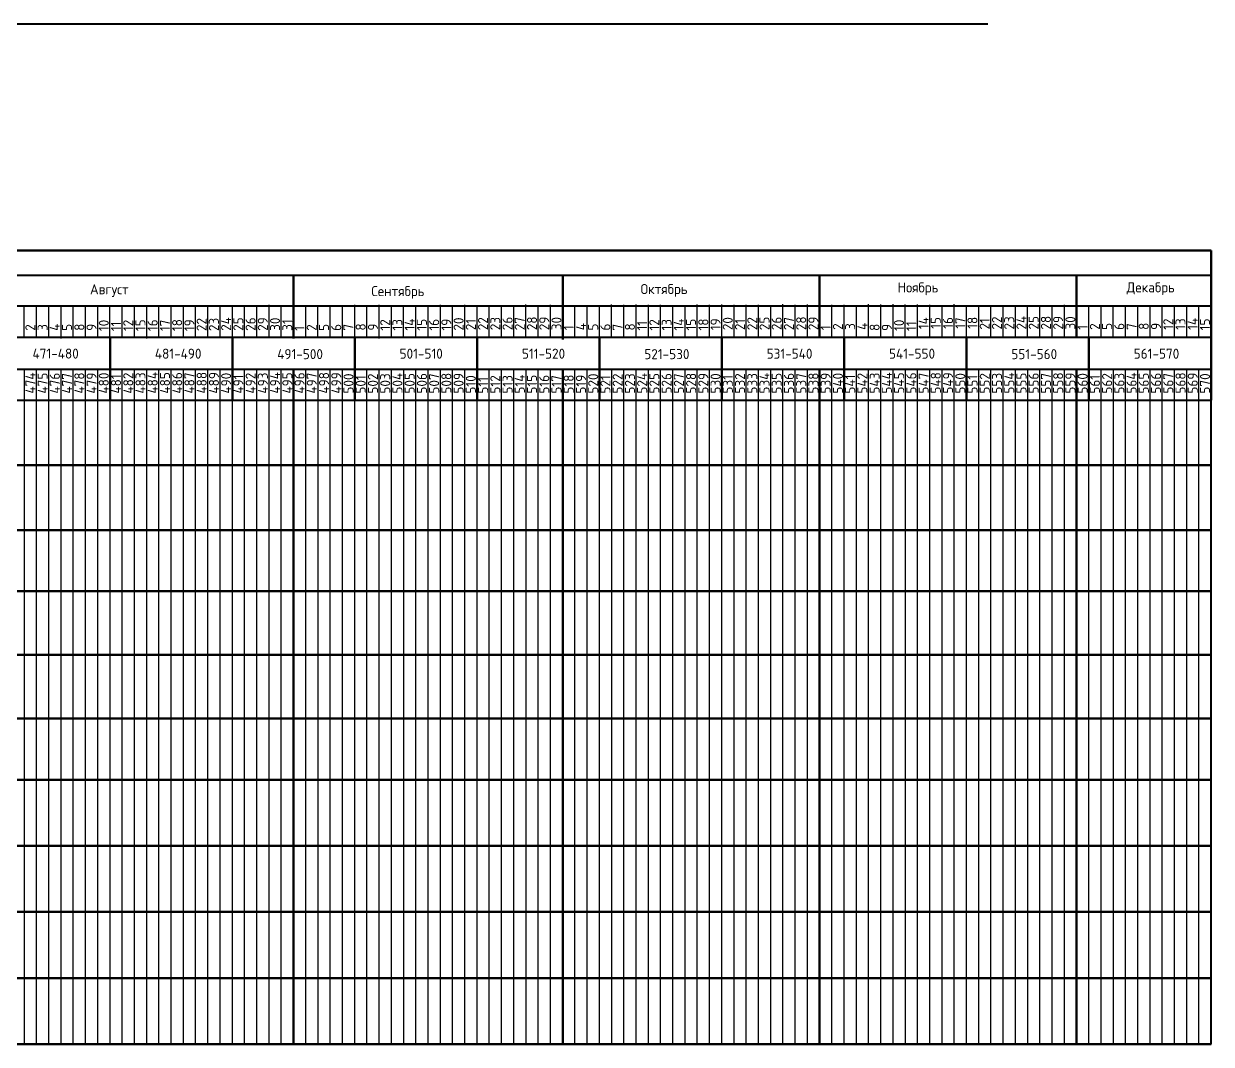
# Model space of a CAD drawing. Header units: millimetres. Extents: x -782 to 10910, y 3841 to 13237.
# Drawn here: x 4723.7 to 4849.8, y 12475.2 to 12583.6 of the extents above; entities that cross this region are included whole.
import ezdxf

# ---------------------------------------------------------------- set-up
doc = ezdxf.new("R2010")
doc.units = ezdxf.units.MM
doc.layers.add('A0-08', color=101, linetype='Continuous')
doc.styles.add('GOST-2.304_Type-B', font='GOST_Common.ttf')

msp = doc.modelspace()

# ---------------------------------------------------------------- linework, layer by layer
at = {"color": 0, "lineweight": 40, "ltscale": 0.01}
msp.add_line((4090.01365, 12583.626615), (4826.080675, 12583.626615), dxfattribs=at)
at = {"lineweight": 50}
for p, q in [((4849.816436, 12543.627942), (4849.816436, 12559.52533)), ((4752.313233, 12550.191785), (4752.315042, 12556.904249)), ((4780.914791, 12550.06922), (4780.914791, 12556.750702)), ((4808.21355, 12550.236191), (4808.21355, 12556.917672)), ((4835.513352, 12550.229772), (4835.513352, 12556.911254)), ((4732.816436, 12543.582095), (4732.816436, 12550.215075)), ((4745.816436, 12543.589788), (4745.816436, 12550.222767)), ((4758.816436, 12543.589788), (4758.816436, 12550.222767)), ((4771.816436, 12543.612866), (4771.816436, 12550.245845)), ((4784.816436, 12543.582095), (4784.816436, 12550.215075)), ((4797.816436, 12543.589788), (4797.816436, 12550.222767)), ((4810.816436, 12543.589788), (4810.816436, 12550.222767)), ((4823.816436, 12543.612866), (4823.816436, 12550.245845)), ((4836.816436, 12543.582095), (4836.816436, 12550.215075)), ((4752.312264, 12546.91397), (4752.313546, 12475.181118)), ((4780.91198, 12546.91397), (4780.913261, 12475.181118)), ((4808.211791, 12546.954464), (4808.213072, 12475.221612)), ((4835.511604, 12547.001424), (4835.512886, 12475.268572)), ((4059.097907, 12536.718392), (4849.816436, 12536.721632)), ((4059.097875, 12529.816226), (4849.816436, 12529.816226)), ((4059.097907, 12523.325388), (4849.816436, 12523.325388)), ((4059.097907, 12516.560331), (4849.816436, 12516.560331)), ((4059.097907, 12509.795274), (4849.816436, 12509.798204)), ((4059.097907, 12509.795274), (4849.816436, 12509.798204)), ((4059.097907, 12503.293269), (4849.816436, 12503.293269)), ((4059.097907, 12496.26516), (4849.816436, 12496.268099)), ((4059.097907, 12496.26516), (4849.816436, 12496.268099)), ((4059.097907, 12489.237051), (4849.816436, 12489.237051)), ((4059.097907, 12489.237051), (4849.816436, 12489.237051)), ((4059.097907, 12482.208942), (4849.816436, 12482.211872)), ((4059.097907, 12482.208942), (4849.816436, 12482.211872)), ((4059.097907, 12482.208942), (4849.816436, 12482.208942)), ((4059.097665, 12475.180833), (4849.816436, 12475.183771)), ((4059.097665, 12475.180833), (4849.816436, 12475.183771)), ((4059.097665, 12475.180833), (4849.816436, 12475.183771)), ((4059.097665, 12475.180833), (4849.816436, 12475.183771))]:
    msp.add_line(p, q, dxfattribs=at)
at = {"lineweight": 25}
for p, q in [((4723.71336, 12550.340909), (4723.71336, 12553.665092)), ((4726.31336, 12550.340909), (4726.31336, 12553.665092)), ((4727.61336, 12550.340909), (4727.61336, 12553.665092)), ((4728.91336, 12550.310139), (4728.91336, 12553.634321)), ((4732.813296, 12550.358639), (4732.813296, 12553.682822)), ((4735.413296, 12550.358639), (4735.413296, 12553.682822)), ((4736.713296, 12550.358639), (4736.713296, 12553.682822)), ((4738.013296, 12550.327869), (4738.013296, 12553.652051)), ((4739.313296, 12550.297098), (4739.313296, 12553.62128)), ((4741.913233, 12550.376369), (4741.913233, 12553.700551)), ((4743.213233, 12550.345599), (4743.213233, 12553.669781)), ((4744.513233, 12550.376369), (4744.513233, 12553.700551)), ((4745.813233, 12550.376369), (4745.813233, 12553.700551)), ((4747.113233, 12550.345599), (4747.113233, 12553.669781)), ((4748.413233, 12550.314828), (4748.413233, 12553.63901)), ((4751.013171, 12550.376542), (4751.013171, 12553.700724)), ((4753.613171, 12550.376542), (4753.613171, 12553.700724)), ((4754.913171, 12550.376542), (4754.913171, 12553.700724)), ((4756.213171, 12550.345771), (4756.213171, 12553.669953)), ((4757.513171, 12550.315), (4757.513171, 12553.639183)), ((4760.113108, 12550.394272), (4760.113108, 12553.718454)), ((4762.713108, 12550.394272), (4762.713108, 12553.718454)), ((4764.013108, 12550.394272), (4764.013108, 12553.718454)), ((4765.313108, 12550.363501), (4765.313108, 12553.687683)), ((4766.613108, 12550.33273), (4766.613108, 12553.656913)), ((4769.213045, 12550.412002), (4769.213045, 12553.736184)), ((4771.813045, 12550.412002), (4771.813045, 12553.736184)), ((4773.113045, 12550.412002), (4773.113045, 12553.736184)), ((4773.113045, 12550.288958), (4773.113045, 12553.613141)), ((4774.413045, 12550.381231), (4774.413045, 12553.705413)), ((4775.713045, 12550.35046), (4775.713045, 12553.674643)), ((4775.713045, 12550.288958), (4775.713045, 12553.613141)), ((4777.013045, 12550.288958), (4777.013045, 12553.613141)), ((4778.312982, 12550.412174), (4778.312982, 12553.736356)), ((4780.912982, 12550.412174), (4780.912982, 12553.736356)), ((4782.212982, 12550.412174), (4782.212982, 12553.736356)), ((4782.212982, 12550.289131), (4782.212982, 12553.613313)), ((4783.512982, 12550.381404), (4783.512982, 12553.705586)), ((4784.812982, 12550.350633), (4784.812982, 12553.674815)), ((4784.812982, 12550.289131), (4784.812982, 12553.613313)), ((4786.112982, 12550.289131), (4786.112982, 12553.613313)), ((4787.412919, 12550.429904), (4787.412919, 12553.754086)), ((4790.012919, 12550.429904), (4790.012919, 12553.754086)), ((4791.312919, 12550.429904), (4791.312919, 12553.754086)), ((4791.312919, 12550.306861), (4791.312919, 12553.631043)), ((4792.612919, 12550.399134), (4792.612919, 12553.723316)), ((4793.912919, 12550.368363), (4793.912919, 12553.692545)), ((4793.912919, 12550.306861), (4793.912919, 12553.631043)), ((4795.212856, 12550.416863), (4795.212856, 12553.741046)), ((4795.212919, 12550.306861), (4795.212919, 12553.631043)), ((4796.512856, 12550.447634), (4796.512856, 12553.771816)), ((4797.812856, 12550.324591), (4797.812856, 12553.648773)), ((4799.112856, 12550.447634), (4799.112856, 12553.771816)), ((4800.412856, 12550.447634), (4800.412856, 12553.771816)), ((4800.412856, 12550.324591), (4800.412856, 12553.648773)), ((4801.712856, 12550.416863), (4801.712856, 12553.741046)), ((4801.712856, 12550.324591), (4801.712856, 12553.648773)), ((4803.012856, 12550.386093), (4803.012856, 12553.710275)), ((4803.012856, 12550.29382), (4803.012856, 12553.618002)), ((4805.612793, 12550.447807), (4805.612793, 12553.771989)), ((4806.912793, 12550.324763), (4806.912793, 12553.648946)), ((4808.212793, 12550.447807), (4808.212793, 12553.771989)), ((4809.512793, 12550.447807), (4809.512793, 12553.771989)), ((4809.512793, 12550.324763), (4809.512793, 12553.648946)), ((4810.812793, 12550.417036), (4810.812793, 12553.741218)), ((4810.812793, 12550.324763), (4810.812793, 12553.648946)), ((4812.112793, 12550.386265), (4812.112793, 12553.710448)), ((4812.112793, 12550.293993), (4812.112793, 12553.618175)), ((4814.71273, 12550.465537), (4814.71273, 12553.789719)), ((4816.01273, 12550.342493), (4816.01273, 12553.666676)), ((4817.31273, 12550.465537), (4817.31273, 12553.789719)), ((4818.61273, 12550.465537), (4818.61273, 12553.789719)), ((4818.61273, 12550.342493), (4818.61273, 12553.666676)), ((4819.91273, 12550.434766), (4819.91273, 12553.758948)), ((4819.91273, 12550.342493), (4819.91273, 12553.666676)), ((4821.21273, 12550.403995), (4821.21273, 12553.728178)), ((4821.21273, 12550.311723), (4821.21273, 12553.635905)), ((4823.81267, 12550.342807), (4823.81267, 12553.666989)), ((4825.112667, 12550.360223), (4825.112667, 12553.684405)), ((4826.41267, 12550.342807), (4826.41267, 12553.666989)), ((4827.712667, 12550.360223), (4827.712667, 12553.684405)), ((4827.71267, 12550.342807), (4827.71267, 12553.666989)), ((4829.012667, 12550.360223), (4829.012667, 12553.684405)), ((4829.01267, 12550.312036), (4829.01267, 12553.636219)), ((4830.312667, 12550.329453), (4830.312667, 12553.653635)), ((4831.612667, 12550.298682), (4831.612667, 12553.622864)), ((4832.912607, 12550.34298), (4832.912607, 12553.667162)), ((4834.212604, 12550.360396), (4834.212604, 12553.684578)), ((4835.512607, 12550.34298), (4835.512607, 12553.667162)), ((4836.812604, 12550.360396), (4836.812604, 12553.684578)), ((4836.812607, 12550.34298), (4836.812607, 12553.667162)), ((4838.112604, 12550.360396), (4838.112604, 12553.684578)), ((4838.112607, 12550.312209), (4838.112607, 12553.636391)), ((4839.412604, 12550.329625), (4839.412604, 12553.653807)), ((4839.412607, 12550.281438), (4839.412607, 12553.60562)), ((4840.712604, 12550.298854), (4840.712604, 12553.623037)), ((4842.012544, 12550.36071), (4842.012544, 12553.684892)), ((4843.312541, 12550.378126), (4843.312541, 12553.702308)), ((4844.612544, 12550.36071), (4844.612544, 12553.684892)), ((4845.912541, 12550.378126), (4845.912541, 12553.702308)), ((4845.912544, 12550.36071), (4845.912544, 12553.684892)), ((4847.212541, 12550.378126), (4847.212541, 12553.702308)), ((4847.212544, 12550.329939), (4847.212544, 12553.654121)), ((4848.512541, 12550.347355), (4848.512541, 12553.671537)), ((4848.512544, 12550.299168), (4848.512544, 12553.62335)), ((4723.713422, 12550.227629), (4723.713422, 12553.551811)), ((4725.013422, 12550.227629), (4725.013422, 12553.551811)), ((4726.313422, 12550.196858), (4726.313422, 12553.521041)), ((4727.613422, 12550.166088), (4727.613422, 12553.49027)), ((4730.21336, 12550.279368), (4730.21336, 12553.60355)), ((4730.21336, 12550.227801), (4730.21336, 12553.551984)), ((4732.81336, 12550.227801), (4732.81336, 12553.551984)), ((4734.11336, 12550.227801), (4734.11336, 12553.551984)), ((4735.41336, 12550.197031), (4735.41336, 12553.521213)), ((4736.71336, 12550.16626), (4736.71336, 12553.490442)), ((4739.313296, 12550.245531), (4739.313296, 12553.569714)), ((4741.913296, 12550.245531), (4741.913296, 12553.569714)), ((4743.213296, 12550.245531), (4743.213296, 12553.569714)), ((4744.513296, 12550.214761), (4744.513296, 12553.538943)), ((4745.813233, 12550.253326), (4745.813233, 12553.577508)), ((4748.413233, 12550.253326), (4748.413233, 12553.577508)), ((4749.713233, 12550.253326), (4749.713233, 12553.577508)), ((4751.013233, 12550.222555), (4751.013233, 12553.546738)), ((4752.313233, 12550.191785), (4752.313233, 12553.515967)), ((4754.913171, 12550.253498), (4754.913171, 12553.577681)), ((4757.513171, 12550.253498), (4757.513171, 12553.577681)), ((4758.813171, 12550.253498), (4758.813171, 12553.577681)), ((4760.113171, 12550.222728), (4760.113171, 12553.54691)), ((4761.413171, 12550.191957), (4761.413171, 12553.516139)), ((4764.013108, 12550.271228), (4764.013108, 12553.595411)), ((4766.613108, 12550.271228), (4766.613108, 12553.595411)), ((4767.913108, 12550.271228), (4767.913108, 12553.595411)), ((4769.213108, 12550.240458), (4769.213108, 12553.56464)), ((4770.513108, 12550.209687), (4770.513108, 12553.533869)), ((4778.313045, 12550.258188), (4778.313045, 12553.58237)), ((4779.613045, 12550.227417), (4779.613045, 12553.551599)), ((4787.412982, 12550.25836), (4787.412982, 12553.582542)), ((4788.712982, 12550.22759), (4788.712982, 12553.551772)), ((4796.512919, 12550.27609), (4796.512919, 12553.600272)), ((4804.312856, 12550.263049), (4804.312856, 12553.587232)), ((4813.412793, 12550.263222), (4813.412793, 12553.587404)), ((4822.51273, 12550.280952), (4822.51273, 12553.605134)), ((4830.31267, 12550.281266), (4830.31267, 12553.605448)), ((4723.716436, 12475.183295), (4723.716436, 12546.91397)), ((4723.716436, 12543.559017), (4723.716436, 12546.8832)), ((4723.716436, 12543.559017), (4723.716436, 12546.8832)), ((4725.016436, 12475.1833), (4725.016436, 12546.91397)), ((4725.016436, 12543.559017), (4725.016436, 12546.898585)), ((4726.316436, 12475.183305), (4726.316436, 12546.91397)), ((4726.316436, 12543.574403), (4726.316436, 12546.898585)), ((4726.316436, 12543.574403), (4726.316436, 12546.898585)), ((4727.616436, 12475.18331), (4727.616436, 12546.91397)), ((4727.616436, 12543.574403), (4727.616436, 12546.898585)), ((4727.616436, 12543.574403), (4727.616436, 12546.898585)), ((4728.916436, 12475.183315), (4728.916436, 12546.91397)), ((4728.916436, 12543.574403), (4728.916436, 12546.91397)), ((4730.216436, 12475.183319), (4730.216436, 12546.91397)), ((4730.216436, 12543.574403), (4730.216436, 12546.898585)), ((4730.216436, 12543.574403), (4730.216436, 12546.898585)), ((4731.516436, 12475.183324), (4731.516436, 12546.91397)), ((4731.516436, 12543.574403), (4731.516436, 12546.898585)), ((4731.516436, 12543.574403), (4731.516436, 12546.898585)), ((4732.816436, 12475.183329), (4732.816436, 12546.91397)), ((4732.816436, 12543.574403), (4732.816436, 12546.91397)), ((4734.116436, 12475.183334), (4734.116436, 12546.91397)), ((4734.116436, 12543.574403), (4734.116436, 12546.898585)), ((4734.116436, 12543.574403), (4734.116436, 12546.898585)), ((4735.416436, 12475.183339), (4735.416436, 12546.91397)), ((4735.416436, 12543.574403), (4735.416436, 12546.898585)), ((4735.416436, 12543.574403), (4735.416436, 12546.898585)), ((4736.716436, 12475.183344), (4736.716436, 12546.91397)), ((4736.716436, 12543.574403), (4736.716436, 12546.91397)), ((4738.016436, 12475.183348), (4738.016436, 12546.91397)), ((4738.016436, 12543.574403), (4738.016436, 12546.898585)), ((4738.016436, 12543.574403), (4738.016436, 12546.898585)), ((4739.316436, 12475.183353), (4739.316436, 12546.91397)), ((4739.316436, 12543.574403), (4739.316436, 12546.898585)), ((4739.316436, 12543.574403), (4739.316436, 12546.898585)), ((4740.616436, 12475.183358), (4740.616436, 12546.91397)), ((4740.616436, 12543.574403), (4740.616436, 12546.91397)), ((4741.916436, 12543.605173), (4741.916436, 12546.929356)), ((4741.916436, 12543.605173), (4741.916436, 12546.929356)), ((4741.916436, 12475.183363), (4741.916436, 12546.91397)), ((4743.216436, 12543.605173), (4743.216436, 12546.929356)), ((4743.216436, 12543.605173), (4743.216436, 12546.929356)), ((4743.216436, 12475.183368), (4743.216436, 12546.91397)), ((4744.516436, 12543.605173), (4744.516436, 12546.944741)), ((4744.516436, 12475.183372), (4744.516436, 12546.91397)), ((4745.816436, 12475.183377), (4745.816436, 12546.91397)), ((4745.816436, 12543.589788), (4745.816436, 12546.91397)), ((4745.816436, 12543.589788), (4745.816436, 12546.91397)), ((4747.116436, 12475.183382), (4747.116436, 12546.91397)), ((4747.116436, 12543.589788), (4747.116436, 12546.91397)), ((4747.116436, 12543.589788), (4747.116436, 12546.91397)), ((4748.416436, 12543.589788), (4748.416436, 12546.929356)), ((4748.416436, 12475.183387), (4748.416436, 12546.91397)), ((4749.716436, 12543.605173), (4749.716436, 12546.929356)), ((4749.716436, 12543.605173), (4749.716436, 12546.929356)), ((4749.716436, 12475.183392), (4749.716436, 12546.91397)), ((4751.016436, 12543.605173), (4751.016436, 12546.929356)), ((4751.016436, 12543.605173), (4751.016436, 12546.929356)), ((4751.016436, 12475.183397), (4751.016436, 12546.91397)), ((4752.316436, 12543.605173), (4752.316436, 12546.944741)), ((4752.316436, 12475.183401), (4752.316436, 12546.91397)), ((4753.616436, 12543.605173), (4753.616436, 12546.929356)), ((4753.616436, 12543.605173), (4753.616436, 12546.929356)), ((4753.616436, 12475.183406), (4753.616436, 12546.91397)), ((4754.916436, 12543.605173), (4754.916436, 12546.929356)), ((4754.916436, 12543.605173), (4754.916436, 12546.929356)), ((4754.916436, 12475.183411), (4754.916436, 12546.91397)), ((4756.216436, 12543.605173), (4756.216436, 12546.944741)), ((4756.216436, 12475.183416), (4756.216436, 12546.91397)), ((4757.516436, 12543.605173), (4757.516436, 12546.929356)), ((4757.516436, 12543.605173), (4757.516436, 12546.929356)), ((4757.516436, 12475.183421), (4757.516436, 12546.91397)), ((4758.816436, 12543.605173), (4758.816436, 12546.929356)), ((4758.816436, 12543.605173), (4758.816436, 12546.929356)), ((4758.816436, 12475.183425), (4758.816436, 12546.91397)), ((4760.116436, 12543.605173), (4760.116436, 12546.944741)), ((4760.116436, 12475.18343), (4760.116436, 12546.91397)), ((4761.416436, 12543.605173), (4761.416436, 12546.929356)), ((4761.416436, 12543.605173), (4761.416436, 12546.929356)), ((4761.416436, 12475.183435), (4761.416436, 12546.91397)), ((4762.716436, 12543.605173), (4762.716436, 12546.929356)), ((4762.716436, 12543.605173), (4762.716436, 12546.929356)), ((4762.716436, 12475.18344), (4762.716436, 12546.91397)), ((4764.016436, 12543.605173), (4764.016436, 12546.944741)), ((4764.016436, 12475.183445), (4764.016436, 12546.91397)), ((4765.316436, 12475.18345), (4765.316436, 12546.91397)), ((4765.316436, 12543.589788), (4765.316436, 12546.91397)), ((4765.316436, 12543.589788), (4765.316436, 12546.91397)), ((4766.616436, 12475.183454), (4766.616436, 12546.91397)), ((4766.616436, 12543.589788), (4766.616436, 12546.91397)), ((4766.616436, 12543.589788), (4766.616436, 12546.91397)), ((4767.916436, 12543.589788), (4767.916436, 12546.929356)), ((4767.916436, 12475.183459), (4767.916436, 12546.91397)), ((4769.216436, 12475.183464), (4769.216436, 12546.91397)), ((4769.216436, 12543.574403), (4769.216436, 12546.898585)), ((4769.216436, 12543.574403), (4769.216436, 12546.898585)), ((4770.516436, 12475.183469), (4770.516436, 12546.91397)), ((4770.516436, 12543.574403), (4770.516436, 12546.898585)), ((4770.516436, 12543.574403), (4770.516436, 12546.898585)), ((4771.816436, 12475.183474), (4771.816436, 12546.91397)), ((4771.816436, 12543.574403), (4771.816436, 12546.91397)), ((4773.116436, 12475.183478), (4773.116436, 12546.91397)), ((4773.116436, 12543.589788), (4773.116436, 12546.91397)), ((4773.116436, 12543.589788), (4773.116436, 12546.91397)), ((4774.416436, 12475.183483), (4774.416436, 12546.91397)), ((4774.416436, 12543.589788), (4774.416436, 12546.91397)), ((4774.416436, 12543.589788), (4774.416436, 12546.91397)), ((4775.716436, 12543.589788), (4775.716436, 12546.929356)), ((4775.716436, 12475.183488), (4775.716436, 12546.91397)), ((4777.016436, 12475.183493), (4777.016436, 12546.91397)), ((4777.016436, 12543.589788), (4777.016436, 12546.91397)), ((4777.016436, 12543.589788), (4777.016436, 12546.91397)), ((4778.316436, 12475.183498), (4778.316436, 12546.91397)), ((4778.316436, 12543.589788), (4778.316436, 12546.91397)), ((4778.316436, 12543.589788), (4778.316436, 12546.91397)), ((4779.616436, 12543.589788), (4779.616436, 12546.929356)), ((4779.616436, 12475.183502), (4779.616436, 12546.91397)), ((4780.916436, 12475.183507), (4780.916436, 12546.91397)), ((4780.916436, 12543.589788), (4780.916436, 12546.91397)), ((4780.916436, 12543.589788), (4780.916436, 12546.91397)), ((4782.216436, 12475.183512), (4782.216436, 12546.91397)), ((4782.216436, 12543.589788), (4782.216436, 12546.91397)), ((4782.216436, 12543.589788), (4782.216436, 12546.91397)), ((4783.516436, 12543.589788), (4783.516436, 12546.929356)), ((4783.516436, 12475.183517), (4783.516436, 12546.91397)), ((4784.816436, 12475.183522), (4784.816436, 12546.91397)), ((4784.816436, 12543.589788), (4784.816436, 12546.91397)), ((4784.816436, 12543.589788), (4784.816436, 12546.91397)), ((4786.116436, 12475.183527), (4786.116436, 12546.91397)), ((4786.116436, 12543.589788), (4786.116436, 12546.91397)), ((4786.116436, 12543.589788), (4786.116436, 12546.91397)), ((4787.416436, 12543.589788), (4787.416436, 12546.929356)), ((4787.416436, 12475.183531), (4787.416436, 12546.91397)), ((4788.716436, 12475.183536), (4788.716436, 12546.91397)), ((4788.716436, 12543.574403), (4788.716436, 12546.898585)), ((4788.716436, 12543.574403), (4788.716436, 12546.898585)), ((4790.016436, 12475.183541), (4790.016436, 12546.91397)), ((4790.016436, 12543.574403), (4790.016436, 12546.898585)), ((4790.016436, 12543.574403), (4790.016436, 12546.898585)), ((4791.316436, 12475.183546), (4791.316436, 12546.91397)), ((4791.316436, 12543.574403), (4791.316436, 12546.91397)), ((4792.616436, 12475.183551), (4792.616436, 12546.91397)), ((4792.616436, 12543.559017), (4792.616436, 12546.8832)), ((4792.616436, 12543.559017), (4792.616436, 12546.8832)), ((4793.916436, 12475.183555), (4793.916436, 12546.91397)), ((4793.916436, 12543.559017), (4793.916436, 12546.8832)), ((4793.916436, 12543.559017), (4793.916436, 12546.8832)), ((4795.216436, 12475.18356), (4795.216436, 12546.91397)), ((4795.216436, 12543.559017), (4795.216436, 12546.898585)), ((4796.516436, 12475.183565), (4796.516436, 12546.91397)), ((4796.516436, 12543.574403), (4796.516436, 12546.898585)), ((4796.516436, 12543.574403), (4796.516436, 12546.898585)), ((4797.816436, 12475.18357), (4797.816436, 12546.91397)), ((4797.816436, 12543.574403), (4797.816436, 12546.898585)), ((4797.816436, 12543.574403), (4797.816436, 12546.898585)), ((4799.116436, 12475.183575), (4799.116436, 12546.91397)), ((4799.116436, 12543.574403), (4799.116436, 12546.91397)), ((4800.416436, 12475.18358), (4800.416436, 12546.91397)), ((4800.416436, 12543.574403), (4800.416436, 12546.898585)), ((4800.416436, 12543.574403), (4800.416436, 12546.898585)), ((4801.716436, 12475.183584), (4801.716436, 12546.91397)), ((4801.716436, 12543.574403), (4801.716436, 12546.898585)), ((4801.716436, 12543.574403), (4801.716436, 12546.898585)), ((4803.016436, 12475.183589), (4803.016436, 12546.91397)), ((4803.016436, 12543.574403), (4803.016436, 12546.91397)), ((4804.316436, 12475.183594), (4804.316436, 12546.91397)), ((4804.316436, 12543.574403), (4804.316436, 12546.898585)), ((4804.316436, 12543.574403), (4804.316436, 12546.898585)), ((4805.616436, 12475.183599), (4805.616436, 12546.91397)), ((4805.616436, 12543.574403), (4805.616436, 12546.898585)), ((4805.616436, 12543.574403), (4805.616436, 12546.898585)), ((4806.916436, 12475.183604), (4806.916436, 12546.91397)), ((4806.916436, 12543.574403), (4806.916436, 12546.91397)), ((4808.216436, 12475.183608), (4808.216436, 12546.91397)), ((4808.216436, 12543.574403), (4808.216436, 12546.898585)), ((4808.216436, 12543.574403), (4808.216436, 12546.898585)), ((4809.516436, 12475.183613), (4809.516436, 12546.91397)), ((4809.516436, 12543.574403), (4809.516436, 12546.898585)), ((4809.516436, 12543.574403), (4809.516436, 12546.898585)), ((4810.816436, 12475.183618), (4810.816436, 12546.91397)), ((4810.816436, 12543.574403), (4810.816436, 12546.91397)), ((4812.116436, 12475.183623), (4812.116436, 12546.91397)), ((4812.116436, 12543.559017), (4812.116436, 12546.8832)), ((4812.116436, 12543.559017), (4812.116436, 12546.8832)), ((4813.416436, 12475.183628), (4813.416436, 12546.91397)), ((4813.416436, 12543.559017), (4813.416436, 12546.8832)), ((4813.416436, 12543.559017), (4813.416436, 12546.8832)), ((4814.716436, 12475.183633), (4814.716436, 12546.91397)), ((4814.716436, 12543.559017), (4814.716436, 12546.898585)), ((4816.016436, 12475.183637), (4816.016436, 12546.91397)), ((4816.016436, 12543.543632), (4816.016436, 12546.867814)), ((4816.016436, 12543.543632), (4816.016436, 12546.867814)), ((4817.316436, 12475.183642), (4817.316436, 12546.91397)), ((4817.316436, 12543.543632), (4817.316436, 12546.867814)), ((4817.316436, 12543.543632), (4817.316436, 12546.867814)), ((4818.616436, 12475.183647), (4818.616436, 12546.91397)), ((4818.616436, 12543.543632), (4818.616436, 12546.8832)), ((4819.916436, 12475.183652), (4819.916436, 12546.91397)), ((4819.916436, 12543.559017), (4819.916436, 12546.8832)), ((4819.916436, 12543.559017), (4819.916436, 12546.8832)), ((4821.216436, 12475.183657), (4821.216436, 12546.91397)), ((4821.216436, 12543.559017), (4821.216436, 12546.8832)), ((4821.216436, 12543.559017), (4821.216436, 12546.8832)), ((4822.516436, 12475.183661), (4822.516436, 12546.91397)), ((4822.516436, 12543.559017), (4822.516436, 12546.898585)), ((4823.816436, 12475.183666), (4823.816436, 12546.91397)), ((4823.816436, 12543.559017), (4823.816436, 12546.8832)), ((4823.816436, 12543.559017), (4823.816436, 12546.8832)), ((4825.116436, 12475.183671), (4825.116436, 12546.91397)), ((4825.116436, 12543.559017), (4825.116436, 12546.8832)), ((4825.116436, 12543.559017), (4825.116436, 12546.8832)), ((4826.416436, 12475.183676), (4826.416436, 12546.91397)), ((4826.416436, 12543.559017), (4826.416436, 12546.898585)), ((4827.716436, 12475.183681), (4827.716436, 12546.91397)), ((4827.716436, 12543.559017), (4827.716436, 12546.8832)), ((4827.716436, 12543.559017), (4827.716436, 12546.8832)), ((4829.016436, 12475.183686), (4829.016436, 12546.91397)), ((4829.016436, 12543.559017), (4829.016436, 12546.8832)), ((4829.016436, 12543.559017), (4829.016436, 12546.8832)), ((4830.316436, 12475.18369), (4830.316436, 12546.91397)), ((4830.316436, 12543.559017), (4830.316436, 12546.898585)), ((4831.616436, 12475.183695), (4831.616436, 12546.91397)), ((4831.616436, 12543.559017), (4831.616436, 12546.8832)), ((4831.616436, 12543.559017), (4831.616436, 12546.8832)), ((4832.916436, 12475.1837), (4832.916436, 12546.91397)), ((4832.916436, 12543.559017), (4832.916436, 12546.8832)), ((4832.916436, 12543.559017), (4832.916436, 12546.8832)), ((4834.216436, 12475.183705), (4834.216436, 12546.91397)), ((4834.216436, 12543.559017), (4834.216436, 12546.898585)), ((4835.516436, 12475.18371), (4835.516436, 12546.91397)), ((4835.516436, 12543.589788), (4835.516436, 12546.91397)), ((4835.516436, 12543.589788), (4835.516436, 12546.91397)), ((4836.816436, 12475.183714), (4836.816436, 12546.91397)), ((4836.816436, 12543.589788), (4836.816436, 12546.91397)), ((4836.816436, 12543.589788), (4836.816436, 12546.91397)), ((4838.116436, 12543.589788), (4838.116436, 12546.929356)), ((4838.116436, 12475.183719), (4838.116436, 12546.91397)), ((4839.416436, 12475.183724), (4839.416436, 12546.91397)), ((4839.416436, 12543.574403), (4839.416436, 12546.898585)), ((4839.416436, 12543.574403), (4839.416436, 12546.898585)), ((4840.716436, 12475.183729), (4840.716436, 12546.91397)), ((4840.716436, 12543.574403), (4840.716436, 12546.898585)), ((4840.716436, 12543.574403), (4840.716436, 12546.898585)), ((4842.016436, 12475.183734), (4842.016436, 12546.91397)), ((4842.016436, 12543.574403), (4842.016436, 12546.91397)), ((4843.316436, 12475.183739), (4843.316436, 12546.91397)), ((4843.316436, 12543.589788), (4843.316436, 12546.91397)), ((4843.316436, 12543.589788), (4843.316436, 12546.91397)), ((4844.616436, 12475.183743), (4844.616436, 12546.91397)), ((4844.616436, 12543.589788), (4844.616436, 12546.91397)), ((4844.616436, 12543.589788), (4844.616436, 12546.91397)), ((4845.916436, 12543.589788), (4845.916436, 12546.929356)), ((4845.916436, 12475.183748), (4845.916436, 12546.91397)), ((4847.216436, 12475.183753), (4847.216436, 12546.91397)), ((4847.216436, 12543.589788), (4847.216436, 12546.91397)), ((4847.216436, 12543.589788), (4847.216436, 12546.91397)), ((4848.516436, 12475.183758), (4848.516436, 12546.91397)), ((4848.516436, 12543.589788), (4848.516436, 12546.91397)), ((4848.516436, 12543.589788), (4848.516436, 12546.91397)), ((4849.816436, 12543.589788), (4849.816436, 12546.929356)), ((4849.816436, 12475.183763), (4849.816436, 12546.91397))]:
    msp.add_line(p, q, dxfattribs=at)
at = {"lineweight": -3}
for p, q in [((4725.01336, 12550.37168), (4725.01414, 12553.691349)), ((4730.21336, 12550.289343), (4730.21414, 12553.609011)), ((4731.513296, 12550.38941), (4731.513233, 12553.715937)), ((4734.113296, 12550.38941), (4734.114077, 12553.709079)), ((4740.613233, 12550.40714), (4740.61317, 12553.733667)), ((4743.213233, 12550.40714), (4743.214014, 12553.726809)), ((4744.513233, 12550.376369), (4744.514014, 12553.696038)), ((4749.71317, 12550.42487), (4749.713107, 12553.751397)), ((4752.313171, 12550.407312), (4752.313951, 12553.726981)), ((4753.61317, 12550.301827), (4753.613107, 12553.628353)), ((4758.813108, 12550.425042), (4758.813045, 12553.751569)), ((4761.413108, 12550.425042), (4761.413888, 12553.744711)), ((4762.713108, 12550.301999), (4762.713045, 12553.628526)), ((4765.313108, 12550.301999), (4765.313888, 12553.621668)), ((4767.913045, 12550.442772), (4767.912981, 12553.769299)), ((4769.213108, 12550.31504), (4769.213888, 12553.634708)), ((4770.513045, 12550.442772), (4770.513825, 12553.762441)), ((4771.813045, 12550.319729), (4771.812981, 12553.646256)), ((4774.413045, 12550.319729), (4774.413825, 12553.639398)), ((4777.012981, 12550.460502), (4777.012918, 12553.787029)), ((4779.612982, 12550.442945), (4779.613762, 12553.762614)), ((4780.912981, 12550.337459), (4780.912918, 12553.663986)), ((4782.212982, 12550.350672), (4782.213762, 12553.670341)), ((4783.512982, 12550.319902), (4783.513762, 12553.63957)), ((4786.112919, 12550.460675), (4786.112856, 12553.787202)), ((4788.712919, 12550.460675), (4788.713699, 12553.780344)), ((4790.012919, 12550.337632), (4790.012856, 12553.664158)), ((4792.612919, 12550.337632), (4792.613699, 12553.6573)), ((4795.212856, 12550.478405), (4795.212793, 12553.804932)), ((4795.212919, 12550.320074), (4795.2137, 12553.639743)), ((4796.512856, 12550.447634), (4796.513636, 12553.767303)), ((4797.812856, 12550.478405), (4797.813636, 12553.798073)), ((4799.112856, 12550.355361), (4799.113636, 12553.67503)), ((4804.312793, 12550.496135), (4804.31273, 12553.822662)), ((4805.612793, 12550.373091), (4805.61273, 12553.699618)), ((4806.912793, 12550.478577), (4806.913573, 12553.798246)), ((4808.212793, 12550.355534), (4808.213573, 12553.675203)), ((4813.41273, 12550.496307), (4813.412667, 12553.822834)), ((4814.71273, 12550.373264), (4814.712667, 12553.699791)), ((4816.01273, 12550.496307), (4816.01351, 12553.815976)), ((4817.31273, 12550.373264), (4817.31351, 12553.692933)), ((4821.21273, 12550.386305), (4821.213511, 12553.705973)), ((4822.512667, 12550.514037), (4822.512604, 12553.840564)), ((4823.812667, 12550.390994), (4823.812604, 12553.717521)), ((4825.11267, 12550.373578), (4825.11345, 12553.693246)), ((4826.412667, 12550.390994), (4826.413447, 12553.710663)), ((4831.612606, 12550.391308), (4831.612543, 12553.717835)), ((4832.912604, 12550.408724), (4832.912541, 12553.735251)), ((4834.212604, 12550.421937), (4834.213385, 12553.741606)), ((4834.212607, 12550.37375), (4834.213387, 12553.693419)), ((4835.512604, 12550.391166), (4835.513385, 12553.710835)), ((4840.712544, 12550.39148), (4840.712481, 12553.718007)), ((4842.012541, 12550.408896), (4842.012478, 12553.735423)), ((4843.312544, 12550.39148), (4843.313324, 12553.711149)), ((4844.612541, 12550.408896), (4844.613322, 12553.728565)), ((4847.212541, 12550.391339), (4847.213322, 12553.711008)), ((4849.812481, 12550.40921), (4849.812418, 12553.735737)), ((4728.913359, 12550.27613), (4728.913296, 12553.602656)), ((4731.51336, 12550.258572), (4731.51414, 12553.578241)), ((4738.013296, 12550.276302), (4738.013233, 12553.602829)), ((4740.613296, 12550.276302), (4740.614077, 12553.595971)), ((4743.213297, 12550.258745), (4743.214077, 12553.578413)), ((4747.113233, 12550.284097), (4747.114014, 12553.603765)), ((4756.213171, 12550.284269), (4756.213951, 12553.603938))]:
    msp.add_line(p, q, dxfattribs=at)
at = {"layer": 'A0-08', "color": 0, "lineweight": 40}
for p, q in [((4108.816436, 12559.52533), (4849.816436, 12559.52533)), ((4108.816436, 12559.52533), (4849.816436, 12559.52533)), ((4133.382876, 12559.52533), (4849.816436, 12559.52533)), ((4162.30183, 12559.52533), (4849.816436, 12559.52533)), ((4849.816436, 12559.52533), (4400.64232, 12559.52533)), ((4108.816436, 12556.904249), (4849.816436, 12556.904249)), ((4849.816436, 12475.180833), (4849.816436, 12556.231918)), ((4849.816436, 12475.183771), (4849.816436, 12556.231918)), ((4108.818409, 12553.634708), (4849.818409, 12553.634708)), ((4108.817628, 12550.31504), (4849.817628, 12550.31504)), ((4108.816436, 12546.91397), (4849.816436, 12546.91397)), ((4203.099002, 12546.91397), (4849.816436, 12546.929356)), ((4108.816436, 12543.620559), (4849.816436, 12543.620559))]:
    msp.add_line(p, q, dxfattribs=at)
at = {"layer": 'A0-08', "color": 0, "lineweight": 25}
for p, q in [((4849.816436, 12475.183771), (4849.816436, 12550.238153)), ((4836.812867, 12543.620559), (4848.782675, 12543.620559)), ((4836.812867, 12543.605173), (4848.782675, 12543.605173))]:
    msp.add_line(p, q, dxfattribs=at)

# ---------------------------------------------------------------- texts
at = {"layer": 'A0-08', "color": 0, "lineweight": 25, "style": 'GOST-2.304_Type-B'}
for s, p in [('Ноябрь', (4816.489412, 12555.066135)), ('Декабрь', (4840.831627, 12555.081691)), ('Август', (4730.690967, 12554.878573)), ('Сентябрь', (4760.590904, 12554.678775)), ('Октябрь', (4789.190652, 12554.899165)), ('471-480', (4724.581106, 12548.043848)), ('481-490', (4737.581106, 12548.028462)), ('491-500', (4750.581106, 12547.982306)), ('501-510', (4763.581106, 12548.028462)), ('511-520', (4776.581106, 12548.028462)), ('521-530', (4789.581106, 12547.982306)), ('531-540', (4802.581106, 12548.028462)), ('541-550', (4815.581106, 12548.028462)), ('551-560', (4828.581106, 12547.982306)), ('561-570', (4841.581106, 12548.028462))]:
    msp.add_text(s, height=1.0687328, dxfattribs=at).set_placement(p)
for s, height, p in [('24', 1.0687328, (4745.686476, 12550.988779)), ('22', 1.0687328, (4772.986288, 12551.055182)), ('23', 1.0687328, (4774.286288, 12551.055182)), ('26', 1.0687328, (4775.586288, 12551.055182)), ('27', 1.0687328, (4776.886288, 12551.055182)), ('28', 1.0687328, (4778.186288, 12551.055182)), ('29', 1.0687328, (4779.486288, 12551.055182)), ('30', 1.0687328, (4780.786288, 12551.055182)), ('20', 1.0687328, (4798.986099, 12551.060043)), ('22', 1.0687328, (4801.586099, 12551.060043)), ('25', 1.0687328, (4802.886099, 12551.060043)), ('26', 1.0687328, (4804.186099, 12551.060043)), ('27', 1.0687328, (4805.486099, 12551.060043)), ('28', 1.0687328, (4806.786099, 12551.060043)), ('29', 1.0687328, (4808.086099, 12551.060043)), ('14', 1.0687328, (4819.786036, 12551.170046)), ('15', 1.0687328, (4821.085909, 12551.205678)), ('16', 1.0687328, (4822.385909, 12551.205678)), ('18', 1.0687328, (4824.985909, 12551.205678)), ('22', 1.0687328, (4827.58591, 12551.126447)), ('23', 1.0687328, (4828.88591, 12551.126447)), ('24', 1.0687328, (4830.18591, 12551.126447)), ('25', 1.0687328, (4831.48591, 12551.126447)), ('28', 1.0687328, (4832.78591, 12551.126447)), ('29', 1.0687328, (4834.08591, 12551.126447)), ('30', 1.0687328, (4835.38591, 12551.126447)), ('2', 1.068733, (4724.886665, 12550.993852)), ('3', 1.068733, (4726.186665, 12550.993852)), ('4', 1.068733, (4727.486665, 12550.993852)), ('5', 1.068733, (4728.786665, 12550.993852)), ('8', 1.068733, (4730.086665, 12550.993852)), ('9', 1.068733, (4731.386665, 12550.993852)), ('10', 1.0687328, (4732.686603, 12550.963254)), ('11', 1.0687328, (4733.986603, 12550.963254)), ('12', 1.0687328, (4735.286603, 12550.963254)), ('15', 1.0687328, (4736.586666, 12550.963254)), ('16', 1.0687328, (4737.886666, 12550.963254)), ('17', 1.0687328, (4739.186603, 12550.963254)), ('18', 1.0687328, (4740.486603, 12550.963254)), ('19', 1.0687328, (4741.786603, 12550.963254)), ('22', 1.0687328, (4743.086603, 12550.963254)), ('23', 1.0687328, (4744.386603, 12550.963254)), ('25', 1.0687328, (4746.986476, 12550.988779)), ('26', 1.0687328, (4748.286476, 12550.988779)), ('29', 1.0687328, (4749.586476, 12550.988779)), ('30', 1.0687328, (4750.886476, 12550.988779)), ('31', 1.0687328, (4752.186476, 12550.988779)), ('1', 1.068733, (4753.486476, 12550.988779)), ('2', 1.068733, (4754.786476, 12550.988779)), ('5', 1.068733, (4756.086476, 12550.988779)), ('6', 1.068733, (4757.386476, 12550.988779)), ('7', 1.068733, (4758.686414, 12551.019549)), ('8', 1.068733, (4759.986414, 12551.019549)), ('9', 1.068733, (4761.286414, 12551.019549)), ('12', 1.0687328, (4762.586414, 12551.019549)), ('13', 1.0687328, (4763.886414, 12551.019549)), ('14', 1.0687328, (4765.186414, 12551.019549)), ('15', 1.0687328, (4766.486414, 12551.019549)), ('16', 1.0687328, (4767.786414, 12551.019549)), ('19', 1.0687328, (4769.086414, 12551.019549)), ('20', 1.0687328, (4770.386414, 12551.019549)), ('21', 1.0687328, (4771.686288, 12551.055182)), ('1', 1.068733, (4782.086288, 12551.055182)), ('4', 1.068733, (4783.386288, 12551.055182)), ('5', 1.068733, (4784.686225, 12551.024583)), ('6', 1.068733, (4785.986225, 12551.024583)), ('7', 1.068733, (4787.286225, 12551.024583)), ('8', 1.068733, (4788.586225, 12551.024583)), ('11', 1.0687328, (4789.886225, 12551.024583)), ('12', 1.0687328, (4791.186225, 12551.024583)), ('13', 1.0687328, (4792.486225, 12551.024583)), ('14', 1.0687328, (4793.786225, 12551.024583)), ('15', 1.0687328, (4795.086225, 12551.024583)), ('18', 1.0687328, (4796.386225, 12551.024583)), ('19', 1.0687328, (4797.686099, 12551.060043)), ('21', 1.0687328, (4800.286099, 12551.060043)), ('1', 1.068733, (4809.386099, 12551.060043)), ('2', 1.068733, (4810.686036, 12551.090814)), ('3', 1.068733, (4811.986036, 12551.090814)), ('4', 1.068733, (4813.286036, 12551.090814)), ('8', 1.068733, (4814.586099, 12550.980787)), ('9', 1.068733, (4815.886099, 12550.980787)), ('10', 1.0687328, (4817.186099, 12550.980787)), ('11', 1.0687328, (4818.486099, 12550.980787)), ('17', 1.0687328, (4823.685909, 12551.205678)), ('21', 1.0687328, (4826.28591, 12551.126447)), ('1', 1.068733, (4836.685847, 12551.095848)), ('2', 1.068733, (4837.985847, 12551.095848)), ('5', 1.068733, (4839.285847, 12551.095848)), ('6', 1.068733, (4840.585847, 12551.095848)), ('7', 1.068733, (4841.885847, 12551.095848)), ('8', 1.068733, (4843.185847, 12551.095848)), ('9', 1.068733, (4844.485847, 12551.095848)), ('12', 1.0687328, (4845.785847, 12551.095848)), ('13', 1.0687328, (4847.085847, 12551.095848)), ('14', 1.0687328, (4848.385847, 12551.095848)), ('15', 1.0687328, (4849.685784, 12551.052037)), ('474', 1.0687328, (4724.889679, 12544.325241)), ('475', 1.0687328, (4726.189679, 12544.325241)), ('476', 1.0687328, (4727.489679, 12544.325241)), ('477', 1.0687328, (4728.789679, 12544.325241)), ('478', 1.0687328, (4730.089679, 12544.325241)), ('479', 1.0687328, (4731.389679, 12544.325241)), ('480', 1.0687328, (4732.689679, 12544.325241)), ('481', 1.0687328, (4733.989679, 12544.325241)), ('482', 1.0687328, (4735.289679, 12544.325241)), ('483', 1.0687328, (4736.589679, 12544.325241)), ('484', 1.0687328, (4737.889679, 12544.325241)), ('485', 1.0687328, (4739.189679, 12544.325241)), ('486', 1.0687328, (4740.489679, 12544.325241)), ('487', 1.0687328, (4741.789679, 12544.325241)), ('488', 1.0687328, (4743.089679, 12544.325241)), ('489', 1.0687328, (4744.389679, 12544.325241)), ('490', 1.0687328, (4745.689679, 12544.325241)), ('491', 1.0687328, (4746.989679, 12544.325241)), ('492', 1.0687328, (4748.289679, 12544.325241)), ('493', 1.0687328, (4749.589679, 12544.325241)), ('494', 1.0687328, (4750.889679, 12544.325241)), ('495', 1.0687328, (4752.189679, 12544.325241)), ('496', 1.0687328, (4753.489679, 12544.325241)), ('497', 1.0687328, (4754.789679, 12544.325241)), ('498', 1.0687328, (4756.089679, 12544.325241)), ('499', 1.0687328, (4757.389679, 12544.325241)), ('500', 1.0687328, (4758.689679, 12544.325241)), ('501', 1.0687328, (4759.989679, 12544.325241)), ('502', 1.0687328, (4761.289679, 12544.325241)), ('503', 1.0687328, (4762.589679, 12544.325241)), ('504', 1.0687328, (4763.889679, 12544.325241)), ('505', 1.0687328, (4765.189679, 12544.325241)), ('506', 1.0687328, (4766.489679, 12544.325241)), ('507', 1.0687328, (4767.789679, 12544.325241)), ('508', 1.0687328, (4769.089679, 12544.325241)), ('509', 1.0687328, (4770.389679, 12544.325241)), ('510', 1.0687328, (4771.689679, 12544.325241)), ('512', 1.0687328, (4774.289679, 12544.325241)), ('513', 1.0687328, (4775.589679, 12544.325241)), ('514', 1.0687328, (4776.889679, 12544.325241)), ('515', 1.0687328, (4778.189679, 12544.325241)), ('516', 1.0687328, (4779.489679, 12544.325241)), ('517', 1.0687328, (4780.789679, 12544.325241)), ('518', 1.0687328, (4782.089679, 12544.325241)), ('519', 1.0687328, (4783.389679, 12544.325241)), ('520', 1.0687328, (4784.689679, 12544.325241)), ('521', 1.0687328, (4785.989679, 12544.325241)), ('522', 1.0687328, (4787.289679, 12544.325241)), ('523', 1.0687328, (4788.589679, 12544.325241)), ('524', 1.0687328, (4789.889679, 12544.325241)), ('525', 1.0687328, (4791.189679, 12544.325241)), ('526', 1.0687328, (4792.489679, 12544.325241)), ('527', 1.0687328, (4793.789679, 12544.325241)), ('528', 1.0687328, (4795.089679, 12544.325241)), ('529', 1.0687328, (4796.389679, 12544.325241)), ('530', 1.0687328, (4797.689679, 12544.325241)), ('531', 1.0687328, (4798.989679, 12544.325241)), ('532', 1.0687328, (4800.289679, 12544.325241)), ('533', 1.0687328, (4801.589679, 12544.325241)), ('534', 1.0687328, (4802.889679, 12544.325241)), ('535', 1.0687328, (4804.189679, 12544.325241)), ('536', 1.0687328, (4805.489679, 12544.325241)), ('537', 1.0687328, (4806.789679, 12544.325241)), ('538', 1.0687328, (4808.089679, 12544.325241)), ('539', 1.0687328, (4809.389679, 12544.325241)), ('540', 1.0687328, (4810.689679, 12544.325241)), ('541', 1.0687328, (4811.989679, 12544.325241)), ('542', 1.0687328, (4813.289679, 12544.325241)), ('543', 1.0687328, (4814.589679, 12544.325241)), ('544', 1.0687328, (4815.889679, 12544.325241)), ('545', 1.0687328, (4817.189679, 12544.325241)), ('546', 1.0687328, (4818.489679, 12544.325241)), ('547', 1.0687328, (4819.789679, 12544.325241)), ('548', 1.0687328, (4821.089679, 12544.325241)), ('549', 1.0687328, (4822.389679, 12544.325241)), ('550', 1.0687328, (4823.689679, 12544.325241)), ('551', 1.0687328, (4824.989679, 12544.325241)), ('552', 1.0687328, (4826.289679, 12544.325241)), ('553', 1.0687328, (4827.589679, 12544.325241)), ('554', 1.0687328, (4828.889679, 12544.325241)), ('555', 1.0687328, (4830.189679, 12544.325241)), ('556', 1.0687328, (4831.489679, 12544.325241)), ('557', 1.0687328, (4832.789679, 12544.325241)), ('558', 1.0687328, (4834.089679, 12544.325241)), ('559', 1.0687328, (4835.389679, 12544.325241)), ('560', 1.0687328, (4836.689679, 12544.325241)), ('561', 1.0687328, (4837.989679, 12544.325241)), ('562', 1.0687328, (4839.289679, 12544.325241)), ('563', 1.0687328, (4840.589679, 12544.325241)), ('564', 1.0687328, (4841.889679, 12544.325241)), ('565', 1.0687328, (4843.189679, 12544.325241)), ('566', 1.0687328, (4844.489679, 12544.325241)), ('567', 1.0687328, (4845.789679, 12544.325241)), ('568', 1.0687328, (4847.089679, 12544.325241)), ('569', 1.0687328, (4848.389679, 12544.325241)), ('570', 1.0687328, (4849.689679, 12544.325241)), ('511', 1.0687328, (4772.989679, 12544.325241))]:
    msp.add_text(s, height=height, rotation=90, dxfattribs=at).set_placement(p)

doc.saveas('drawing.dxf')
